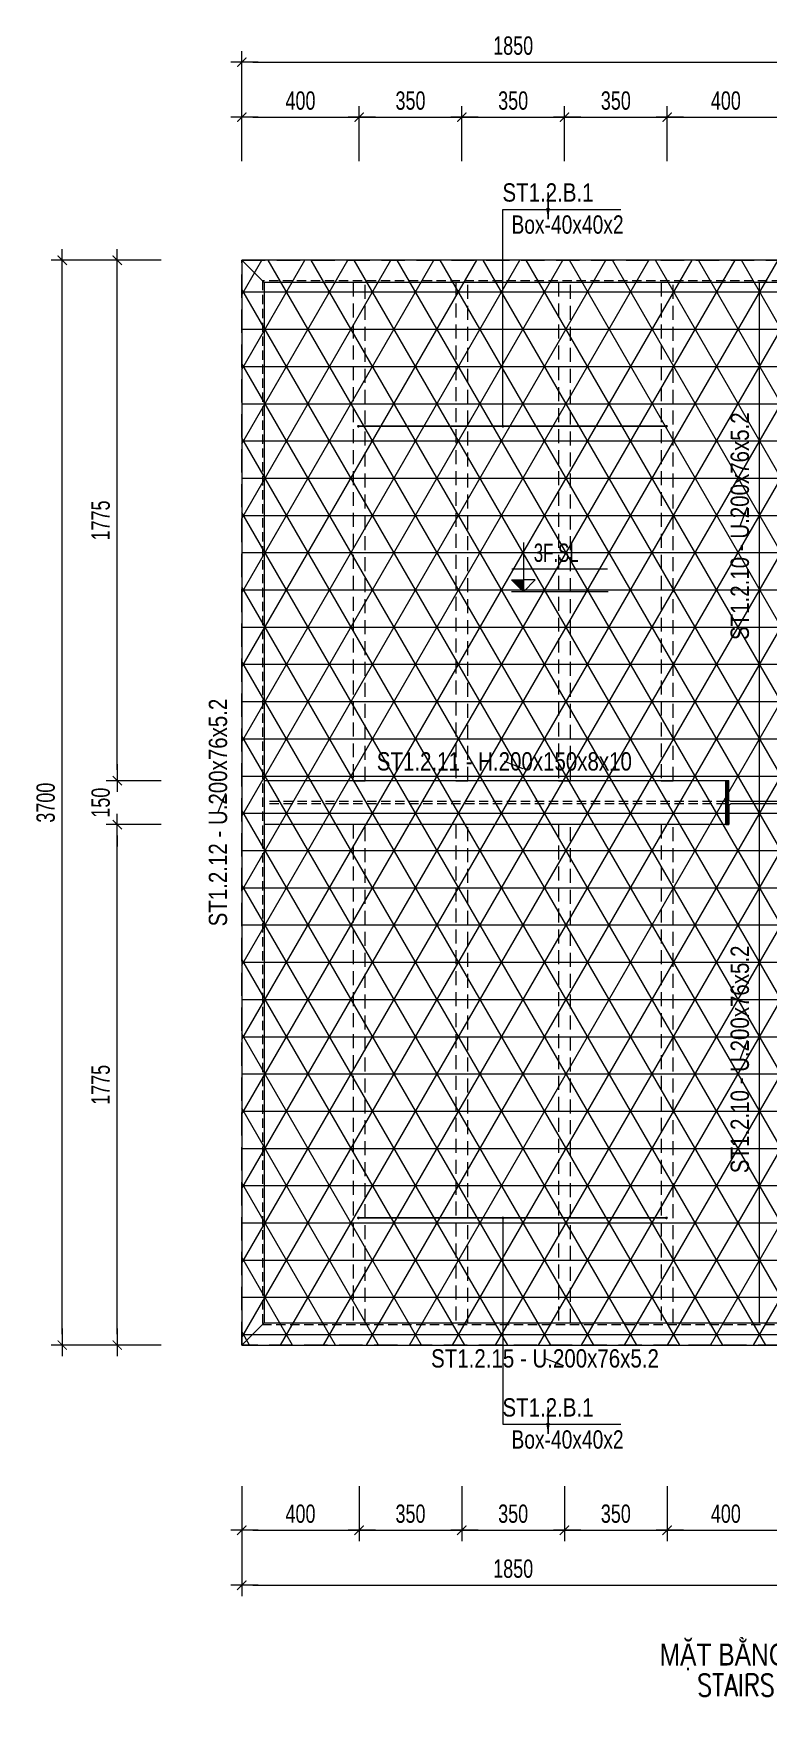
# Model space of a CAD drawing. Header units: millimetres. Extents: x 80771 to 163038, y -101774 to -59328.
# Drawn here: x 81699 to 84203, y -101774 to -96028 of the extents above; entities that cross this region are included whole.
import ezdxf
from ezdxf.enums import TextEntityAlignment as Align

# ---------------------------------------------------------------- set-up
doc = ezdxf.new("R2010")
doc.units = ezdxf.units.MM
doc.linetypes.add('HIDDEN2', pattern=[4.7625, 3.175, -1.5875])
for name, color, linetype, lineweight in [('$0$NDC_S_ANNO', 7, 'Continuous', 20), ('$0$NDC_S_DIM', 1, 'Continuous', 15), ('NDC_S-ANNO', 7, 'Continuous', 20), ('NDC_S-BEAM-NAME-VERT', 7, 'Continuous', 20), ('NDC_S-BEAM-STEL', 30, 'HIDDEN2', 18), ('NDC_S-COLS-STEL', 2, 'Continuous', 20), ('NDC_S-DIMS', 1, 'Continuous', 15), ('NDC_S-HIDN', 8, 'HIDDEN2', 13), ('NDC_S-TEXT-SYMB', 7, 'Continuous', 20), ('NDC_S-TEXT-VIE', 7, 'Continuous', 20), ('NDC_S_ANNO', 7, 'Continuous', 20), ('NDC_S_BEAM NAME', 7, 'Continuous', 9), ('NDC_S_CONTINUOUS', 3, 'Continuous', 20), ('NDC_S_DIM', 1, 'Continuous', 15), ('NDC_S_ENG TITLE', 3, 'Continuous', 20), ('NDC_S_HATCH MATERIAL', 8, 'Continuous', 13), ('NDC_S_TEXT SYMBOL', 7, 'Continuous', 20), ('NDC_S_VN TITLE', 6, 'Continuous', 35)]:
    doc.layers.add(name, color=color, linetype=linetype, lineweight=lineweight)
doc.styles.add('$0$ARIAL', font='arial.ttf', dxfattribs={"width": 0.8})
doc.styles.add('$0$NDC_DIM', font='', dxfattribs={"width": 0.75})
doc.styles.add('ARIAL', font='arial.ttf', dxfattribs={"width": 0.8})
doc.styles.add('NDC_ANNO', font='', dxfattribs={"width": 0.8})
doc.styles.add('NDC_ARIAL', font='arial.ttf', dxfattribs={"width": 0.85})
doc.styles.add('NDC_DIM', font='', dxfattribs={"width": 0.75})
doc.styles.add('NDC_EN TXT', font='romans.shx', dxfattribs={"width": 0.8})
doc.styles.add('NDC_VIE TXT', font='arial.ttf', dxfattribs={"width": 0.8})
doc.styles.get('$0$NDC_DIM').set_extended_font_data('Dotum')
doc.styles.get('NDC_ANNO').set_extended_font_data('Dotum')
doc.styles.get('NDC_DIM').set_extended_font_data('Dotum')
doc.dimstyles.new('$0$NDC_dim_iso', dxfattribs={"dimtxt": 2.5, "dimasz": 1, "dimexe": 1.5, "dimexo": 2.5, "dimgap": 1, "dimtad": 1, "dimdec": 0, "dimzin": 0, "dimdsep": 46, "dimtxsty": '$0$NDC_DIM', "dimblk": '$0$DIMMARK', "dimcen": 0.09, "dimdle": 1.2, "dimclrd": 1, "dimclre": 1, "dimclrt": 3, "dimadec": 0, "dimazin": 0, "dimtfac": 1, "dimtdec": 0, "dimtix": 1, "dimtofl": 0, "dimtmove": 0, "dimatfit": 3, "dimfxl": 8, "dimfxlon": 1, "dimtolj": 1, "dimtzin": 0, "dimarcsym": 0})
doc.dimstyles.new('NDC_dim_25', dxfattribs={"dimscale": 25, "dimtxt": 2.5, "dimasz": 1.5, "dimexe": 1.5, "dimexo": 2.5, "dimgap": 1, "dimtad": 1, "dimdec": 0, "dimrnd": 0.001, "dimzin": 0, "dimdsep": 46, "dimtxsty": 'NDC_DIM', "dimblk": 'DIMMARK', "dimcen": 0, "dimdle": 1.2, "dimclrd": 256, "dimclre": 256, "dimclrt": 3, "dimadec": 0, "dimazin": 0, "dimtfac": 1, "dimtdec": 0, "dimtix": 1, "dimtofl": 0, "dimtmove": 2, "dimatfit": 3, "dimfxl": 6, "dimfxlon": 1, "dimtolj": 1, "dimtzin": 0, "dimlwd": -1, "dimlwe": -1, "dimarcsym": 0})
doc.dimstyles.new('NDC_dim_iso', dxfattribs={"dimtxt": 2.5, "dimasz": 1.5, "dimexe": 1.5, "dimexo": 1.5, "dimgap": 1, "dimtad": 1, "dimdec": 0, "dimrnd": 0.001, "dimzin": 0, "dimdsep": 46, "dimtxsty": 'NDC_DIM', "dimblk": 'DIMMARK', "dimcen": 0, "dimdle": 1.2, "dimclrd": 256, "dimclre": 256, "dimclrt": 3, "dimadec": 0, "dimazin": 0, "dimtfac": 1, "dimtdec": 0, "dimtix": 1, "dimtofl": 0, "dimtmove": 2, "dimatfit": 3, "dimfxl": 6, "dimfxlon": 1, "dimtolj": 1, "dimtzin": 0, "dimlwd": -1, "dimlwe": -1, "dimarcsym": 0})

# ---------------------------------------------------------------- blocks, each defined once
blk = doc.blocks.new('*U99')
for p, q in [((0.65, 7.48), (-1.87, 7.48)), ((0.93, 7.2), (0.93, 0.67)), ((1.24, 7.2), (1.24, 0.67)), ((1.52, 7.48), (4.04, 7.48)), ((0.65, 0.39), (-1.87, 0.39)), ((1.52, 0.39), (4.04, 0.39))]:
    blk.add_line(p, q)
for points in [[(4.04, 7.48), (4.04, 7.87), (-1.87, 7.87), (-1.87, 7.48)], [(-1.87, 0.39), (-1.87, 0), (4.04, 0), (4.04, 0.39)]]:
    blk.add_lwpolyline(points)
for centre, start, end in [((0.65, 7.2), 360, 450), ((1.52, 7.2), 90, 180), ((0.65, 0.67), 270, 360), ((1.52, 0.67), 180, 270)]:
    blk.add_arc(centre, 0.276, start, end)
blk = doc.blocks.new('DIMMARK')
at = {"layer": 'NDC_S_DIM', "color": 1}
blk.add_line((-1.5, 0), (1, 0), dxfattribs=at)
at = {"layer": 'NDC_S_DIM', "color": 2, "const_width": 0.1}
blk.add_lwpolyline([(-0.42, -0.42), (0.42, 0.42)], dxfattribs=at)
blk = doc.blocks.new('*D266')
at = {"layer": 'Defpoints', "color": 0, "transparency": 16777216}
for p in [(82408.6, -100500.6), (84258.6, -100500.6), (84258.6, -101319.8)]:
    blk.add_point(p, dxfattribs=at)
at = {"layer": 'NDC_S_DIM', "transparency": 16777216}
for p, q in [((82408.6, -101169.8), (82408.6, -101357.3)), ((84258.6, -101169.8), (84258.6, -101357.3)), ((82446.1, -101319.8), (84221.1, -101319.8))]:
    blk.add_line(p, q, dxfattribs=at)
at = {"layer": 'NDC_S_DIM', "transparency": 16777216, "xscale": 37.5, "yscale": 37.5, "zscale": 37.5, "rotation": 180}
blk.add_blockref('DIMMARK', (82408.6, -101319.8), dxfattribs=at)
at = {"layer": 'NDC_S_DIM', "transparency": 16777216, "xscale": 37.5, "yscale": 37.5, "zscale": 37.5}
blk.add_blockref('DIMMARK', (84258.6, -101319.8), dxfattribs=at)
at = {"layer": 'NDC_S_DIM', "color": 3, "transparency": 16777216, "insert": (83333.6, -101263.6), "char_height": 62.5, "attachment_point": 5, "style": 'NDC_DIM'}
blk.add_mtext('\\A1;1850', dxfattribs=at)
blk = doc.blocks.new('*D269')
at = {"layer": 'Defpoints', "color": 0, "transparency": 16777216}
for p in [(82408.6, -100500.6), (82808.6, -100500.6), (82808.6, -101132.3)]:
    blk.add_point(p, dxfattribs=at)
at = {"layer": 'NDC_S_DIM', "transparency": 16777216}
for p, q in [((82408.6, -100982.3), (82408.6, -101169.8)), ((82808.6, -100982.3), (82808.6, -101169.8)), ((82446.1, -101132.3), (82771.1, -101132.3))]:
    blk.add_line(p, q, dxfattribs=at)
at = {"layer": 'NDC_S_DIM', "transparency": 16777216, "xscale": 37.5, "yscale": 37.5, "zscale": 37.5, "rotation": 180}
blk.add_blockref('DIMMARK', (82408.6, -101132.3), dxfattribs=at)
at = {"layer": 'NDC_S_DIM', "transparency": 16777216, "xscale": 37.5, "yscale": 37.5, "zscale": 37.5}
blk.add_blockref('DIMMARK', (82808.6, -101132.3), dxfattribs=at)
at = {"layer": 'NDC_S_DIM', "color": 3, "transparency": 16777216, "insert": (82608.6, -101076.1), "char_height": 62.5, "attachment_point": 5, "style": 'NDC_DIM'}
blk.add_mtext('\\A1;400', dxfattribs=at)
blk = doc.blocks.new('*D270')
at = {"layer": 'Defpoints', "color": 0, "transparency": 16777216}
for p in [(82808.6, -100500.6), (83158.6, -100500.6), (83158.6, -101132.3)]:
    blk.add_point(p, dxfattribs=at)
at = {"layer": 'NDC_S_DIM', "transparency": 16777216}
for p, q in [((82808.6, -100982.3), (82808.6, -101169.8)), ((83158.6, -100982.3), (83158.6, -101169.8)), ((82846.1, -101132.3), (83121.1, -101132.3))]:
    blk.add_line(p, q, dxfattribs=at)
at = {"layer": 'NDC_S_DIM', "transparency": 16777216, "xscale": 37.5, "yscale": 37.5, "zscale": 37.5, "rotation": 180}
blk.add_blockref('DIMMARK', (82808.6, -101132.3), dxfattribs=at)
at = {"layer": 'NDC_S_DIM', "transparency": 16777216, "xscale": 37.5, "yscale": 37.5, "zscale": 37.5}
blk.add_blockref('DIMMARK', (83158.6, -101132.3), dxfattribs=at)
at = {"layer": 'NDC_S_DIM', "color": 3, "transparency": 16777216, "insert": (82983.6, -101076.1), "char_height": 62.5, "attachment_point": 5, "style": 'NDC_DIM'}
blk.add_mtext('\\A1;350', dxfattribs=at)
blk = doc.blocks.new('*D271')
at = {"layer": 'Defpoints', "color": 0, "transparency": 16777216}
for p in [(83158.6, -100500.6), (83508.6, -100500.6), (83508.6, -101132.3)]:
    blk.add_point(p, dxfattribs=at)
at = {"layer": 'NDC_S_DIM', "transparency": 16777216}
for p, q in [((83158.6, -100982.3), (83158.6, -101169.8)), ((83508.6, -100982.3), (83508.6, -101169.8)), ((83196.1, -101132.3), (83471.1, -101132.3))]:
    blk.add_line(p, q, dxfattribs=at)
at = {"layer": 'NDC_S_DIM', "transparency": 16777216, "xscale": 37.5, "yscale": 37.5, "zscale": 37.5, "rotation": 180}
blk.add_blockref('DIMMARK', (83158.6, -101132.3), dxfattribs=at)
at = {"layer": 'NDC_S_DIM', "transparency": 16777216, "xscale": 37.5, "yscale": 37.5, "zscale": 37.5}
blk.add_blockref('DIMMARK', (83508.6, -101132.3), dxfattribs=at)
at = {"layer": 'NDC_S_DIM', "color": 3, "transparency": 16777216, "insert": (83333.6, -101076.1), "char_height": 62.5, "attachment_point": 5, "style": 'NDC_DIM'}
blk.add_mtext('\\A1;350', dxfattribs=at)
blk = doc.blocks.new('*D272')
at = {"layer": 'Defpoints', "color": 0, "transparency": 16777216}
for p in [(83508.6, -100500.6), (83858.6, -100500.6), (83858.6, -101132.3)]:
    blk.add_point(p, dxfattribs=at)
at = {"layer": 'NDC_S_DIM', "transparency": 16777216}
for p, q in [((83508.6, -100982.3), (83508.6, -101169.8)), ((83858.6, -100982.3), (83858.6, -101169.8)), ((83546.1, -101132.3), (83821.1, -101132.3))]:
    blk.add_line(p, q, dxfattribs=at)
at = {"layer": 'NDC_S_DIM', "transparency": 16777216, "xscale": 37.5, "yscale": 37.5, "zscale": 37.5, "rotation": 180}
blk.add_blockref('DIMMARK', (83508.6, -101132.3), dxfattribs=at)
at = {"layer": 'NDC_S_DIM', "transparency": 16777216, "xscale": 37.5, "yscale": 37.5, "zscale": 37.5}
blk.add_blockref('DIMMARK', (83858.6, -101132.3), dxfattribs=at)
at = {"layer": 'NDC_S_DIM', "color": 3, "transparency": 16777216, "insert": (83683.6, -101076.1), "char_height": 62.5, "attachment_point": 5, "style": 'NDC_DIM'}
blk.add_mtext('\\A1;350', dxfattribs=at)
blk = doc.blocks.new('*D273')
at = {"layer": 'Defpoints', "color": 0, "transparency": 16777216}
for p in [(83858.6, -100500.6), (84258.6, -100500.6), (84258.6, -101132.3)]:
    blk.add_point(p, dxfattribs=at)
at = {"layer": 'NDC_S_DIM', "transparency": 16777216}
for p, q in [((83858.6, -100982.3), (83858.6, -101169.8)), ((84258.6, -100982.3), (84258.6, -101169.8)), ((83896.1, -101132.3), (84221.1, -101132.3))]:
    blk.add_line(p, q, dxfattribs=at)
at = {"layer": 'NDC_S_DIM', "transparency": 16777216, "xscale": 37.5, "yscale": 37.5, "zscale": 37.5, "rotation": 180}
blk.add_blockref('DIMMARK', (83858.6, -101132.3), dxfattribs=at)
at = {"layer": 'NDC_S_DIM', "transparency": 16777216, "xscale": 37.5, "yscale": 37.5, "zscale": 37.5}
blk.add_blockref('DIMMARK', (84258.6, -101132.3), dxfattribs=at)
at = {"layer": 'NDC_S_DIM', "color": 3, "transparency": 16777216, "insert": (84058.6, -101076.1), "char_height": 62.5, "attachment_point": 5, "style": 'NDC_DIM'}
blk.add_mtext('\\A1;400', dxfattribs=at)
blk = doc.blocks.new('*D291')
at = {"layer": 'Defpoints', "color": 0, "transparency": 16777216}
for p in [(81984, -98725.6), (82408.6, -98725.6), (82408.6, -100500.6)]:
    blk.add_point(p, dxfattribs=at)
at = {"layer": 'NDC_S_DIM', "transparency": 16777216}
for p, q in [((82134, -98725.6), (81946.5, -98725.6)), ((81984, -100463.1), (81984, -98763.1)), ((82134, -100500.6), (81946.5, -100500.6))]:
    blk.add_line(p, q, dxfattribs=at)
at = {"layer": 'NDC_S_DIM', "transparency": 16777216, "xscale": 37.5, "yscale": 37.5, "zscale": 37.5}
for p, rotation in [((81984, -98725.6), 90), ((81984, -100500.6), 270)]:
    blk.add_blockref('DIMMARK', p, dxfattribs=dict(at, rotation=rotation))
at = {"layer": 'NDC_S_DIM', "color": 3, "transparency": 16777216, "insert": (81927.7, -99613.1), "char_height": 62.5, "attachment_point": 5, "rotation": 90, "style": 'NDC_DIM'}
blk.add_mtext('\\A1;1775', dxfattribs=at)
blk = doc.blocks.new('*D292')
at = {"layer": 'Defpoints', "color": 0, "transparency": 16777216}
for p in [(81984, -98575.6), (82408.6, -98575.6), (82408.6, -98725.6)]:
    blk.add_point(p, dxfattribs=at)
at = {"layer": 'NDC_S_DIM', "transparency": 16777216}
for p, q in [((81984, -98538.1), (81984, -98500.6)), ((82134, -98575.6), (81946.5, -98575.6)), ((82134, -98725.6), (81946.5, -98725.6)), ((81984, -98763.1), (81984, -98800.6))]:
    blk.add_line(p, q, dxfattribs=at)
at = {"layer": 'NDC_S_DIM', "transparency": 16777216, "xscale": 37.5, "yscale": 37.5, "zscale": 37.5}
for p, rotation in [((81984, -98575.6), 270), ((81984, -98725.6), 90)]:
    blk.add_blockref('DIMMARK', p, dxfattribs=dict(at, rotation=rotation))
at = {"layer": 'NDC_S_DIM', "color": 3, "transparency": 16777216, "insert": (81927.7, -98650.6), "char_height": 62.5, "attachment_point": 5, "rotation": 90, "style": 'NDC_DIM'}
blk.add_mtext('\\A1;150', dxfattribs=at)
blk = doc.blocks.new('*D293')
at = {"layer": 'Defpoints', "color": 0, "transparency": 16777216}
for p in [(81984, -96800.6), (82408.6, -96800.6), (82408.6, -98575.6)]:
    blk.add_point(p, dxfattribs=at)
at = {"layer": 'NDC_S_DIM', "transparency": 16777216}
for p, q in [((82134, -96800.6), (81946.5, -96800.6)), ((81984, -98538.1), (81984, -96838.1)), ((82134, -98575.6), (81946.5, -98575.6))]:
    blk.add_line(p, q, dxfattribs=at)
at = {"layer": 'NDC_S_DIM', "transparency": 16777216, "xscale": 37.5, "yscale": 37.5, "zscale": 37.5}
for p, rotation in [((81984, -96800.6), 90), ((81984, -98575.6), 270)]:
    blk.add_blockref('DIMMARK', p, dxfattribs=dict(at, rotation=rotation))
at = {"layer": 'NDC_S_DIM', "color": 3, "transparency": 16777216, "insert": (81927.7, -97688.1), "char_height": 62.5, "attachment_point": 5, "rotation": 90, "style": 'NDC_DIM'}
blk.add_mtext('\\A1;1775', dxfattribs=at)
blk = doc.blocks.new('*D294')
at = {"layer": 'Defpoints', "color": 0, "transparency": 16777216}
for p in [(81796.5, -96800.6), (82408.6, -96800.6), (82408.6, -100500.6)]:
    blk.add_point(p, dxfattribs=at)
at = {"layer": 'NDC_S_DIM', "transparency": 16777216}
for p, q in [((81946.5, -96800.6), (81759, -96800.6)), ((81796.5, -100463.1), (81796.5, -96838.1)), ((81946.5, -100500.6), (81759, -100500.6))]:
    blk.add_line(p, q, dxfattribs=at)
at = {"layer": 'NDC_S_DIM', "transparency": 16777216, "xscale": 37.5, "yscale": 37.5, "zscale": 37.5}
for p, rotation in [((81796.5, -96800.6), 90), ((81796.5, -100500.6), 270)]:
    blk.add_blockref('DIMMARK', p, dxfattribs=dict(at, rotation=rotation))
at = {"layer": 'NDC_S_DIM', "color": 3, "transparency": 16777216, "insert": (81740.2, -98650.6), "char_height": 62.5, "attachment_point": 5, "rotation": 90, "style": 'NDC_DIM'}
blk.add_mtext('\\A1;3700', dxfattribs=at)
blk = doc.blocks.new('*D295')
at = {"layer": 'Defpoints', "color": 0, "transparency": 16777216}
for p in [(84258.6, -96125.1), (82408.6, -96800.6), (84258.6, -96800.6)]:
    blk.add_point(p, dxfattribs=at)
at = {"layer": 'NDC_S_DIM', "transparency": 16777216}
for p, q in [((82408.6, -96275.1), (82408.6, -96087.6)), ((82446.1, -96125.1), (84221.1, -96125.1)), ((84258.6, -96275.1), (84258.6, -96087.6))]:
    blk.add_line(p, q, dxfattribs=at)
at = {"layer": 'NDC_S_DIM', "transparency": 16777216, "xscale": 37.5, "yscale": 37.5, "zscale": 37.5, "rotation": 180}
blk.add_blockref('DIMMARK', (82408.6, -96125.1), dxfattribs=at)
at = {"layer": 'NDC_S_DIM', "transparency": 16777216, "xscale": 37.5, "yscale": 37.5, "zscale": 37.5}
blk.add_blockref('DIMMARK', (84258.6, -96125.1), dxfattribs=at)
at = {"layer": 'NDC_S_DIM', "color": 3, "transparency": 16777216, "insert": (83333.6, -96068.8), "char_height": 62.5, "attachment_point": 5, "style": 'NDC_DIM'}
blk.add_mtext('\\A1;1850', dxfattribs=at)
blk = doc.blocks.new('*D298')
at = {"layer": 'Defpoints', "color": 0, "transparency": 16777216}
for p in [(82808.6, -96312.6), (82408.6, -96800.6), (82808.6, -96800.6)]:
    blk.add_point(p, dxfattribs=at)
at = {"layer": 'NDC_S_DIM', "transparency": 16777216}
for p, q in [((82408.6, -96462.6), (82408.6, -96275.1)), ((82808.6, -96462.6), (82808.6, -96275.1)), ((82446.1, -96312.6), (82771.1, -96312.6))]:
    blk.add_line(p, q, dxfattribs=at)
at = {"layer": 'NDC_S_DIM', "transparency": 16777216, "xscale": 37.5, "yscale": 37.5, "zscale": 37.5, "rotation": 180}
blk.add_blockref('DIMMARK', (82408.6, -96312.6), dxfattribs=at)
at = {"layer": 'NDC_S_DIM', "transparency": 16777216, "xscale": 37.5, "yscale": 37.5, "zscale": 37.5}
blk.add_blockref('DIMMARK', (82808.6, -96312.6), dxfattribs=at)
at = {"layer": 'NDC_S_DIM', "color": 3, "transparency": 16777216, "insert": (82608.6, -96256.3), "char_height": 62.5, "attachment_point": 5, "style": 'NDC_DIM'}
blk.add_mtext('\\A1;400', dxfattribs=at)
blk = doc.blocks.new('*D299')
at = {"layer": 'Defpoints', "color": 0, "transparency": 16777216}
for p in [(83158.6, -96312.6), (82808.6, -96800.6), (83158.6, -96800.6)]:
    blk.add_point(p, dxfattribs=at)
at = {"layer": 'NDC_S_DIM', "transparency": 16777216}
for p, q in [((82808.6, -96462.6), (82808.6, -96275.1)), ((83158.6, -96462.6), (83158.6, -96275.1)), ((82846.1, -96312.6), (83121.1, -96312.6))]:
    blk.add_line(p, q, dxfattribs=at)
at = {"layer": 'NDC_S_DIM', "transparency": 16777216, "xscale": 37.5, "yscale": 37.5, "zscale": 37.5, "rotation": 180}
blk.add_blockref('DIMMARK', (82808.6, -96312.6), dxfattribs=at)
at = {"layer": 'NDC_S_DIM', "transparency": 16777216, "xscale": 37.5, "yscale": 37.5, "zscale": 37.5}
blk.add_blockref('DIMMARK', (83158.6, -96312.6), dxfattribs=at)
at = {"layer": 'NDC_S_DIM', "color": 3, "transparency": 16777216, "insert": (82983.6, -96256.3), "char_height": 62.5, "attachment_point": 5, "style": 'NDC_DIM'}
blk.add_mtext('\\A1;350', dxfattribs=at)
blk = doc.blocks.new('*D300')
at = {"layer": 'Defpoints', "color": 0, "transparency": 16777216}
for p in [(83508.6, -96312.6), (83158.6, -96800.6), (83508.6, -96800.6)]:
    blk.add_point(p, dxfattribs=at)
at = {"layer": 'NDC_S_DIM', "transparency": 16777216}
for p, q in [((83158.6, -96462.6), (83158.6, -96275.1)), ((83508.6, -96462.6), (83508.6, -96275.1)), ((83196.1, -96312.6), (83471.1, -96312.6))]:
    blk.add_line(p, q, dxfattribs=at)
at = {"layer": 'NDC_S_DIM', "transparency": 16777216, "xscale": 37.5, "yscale": 37.5, "zscale": 37.5, "rotation": 180}
blk.add_blockref('DIMMARK', (83158.6, -96312.6), dxfattribs=at)
at = {"layer": 'NDC_S_DIM', "transparency": 16777216, "xscale": 37.5, "yscale": 37.5, "zscale": 37.5}
blk.add_blockref('DIMMARK', (83508.6, -96312.6), dxfattribs=at)
at = {"layer": 'NDC_S_DIM', "color": 3, "transparency": 16777216, "insert": (83333.6, -96256.3), "char_height": 62.5, "attachment_point": 5, "style": 'NDC_DIM'}
blk.add_mtext('\\A1;350', dxfattribs=at)
blk = doc.blocks.new('*D301')
at = {"layer": 'Defpoints', "color": 0, "transparency": 16777216}
for p in [(83858.6, -96312.6), (83508.6, -96800.6), (83858.6, -96800.6)]:
    blk.add_point(p, dxfattribs=at)
at = {"layer": 'NDC_S_DIM', "transparency": 16777216}
for p, q in [((83508.6, -96462.6), (83508.6, -96275.1)), ((83858.6, -96462.6), (83858.6, -96275.1)), ((83546.1, -96312.6), (83821.1, -96312.6))]:
    blk.add_line(p, q, dxfattribs=at)
at = {"layer": 'NDC_S_DIM', "transparency": 16777216, "xscale": 37.5, "yscale": 37.5, "zscale": 37.5, "rotation": 180}
blk.add_blockref('DIMMARK', (83508.6, -96312.6), dxfattribs=at)
at = {"layer": 'NDC_S_DIM', "transparency": 16777216, "xscale": 37.5, "yscale": 37.5, "zscale": 37.5}
blk.add_blockref('DIMMARK', (83858.6, -96312.6), dxfattribs=at)
at = {"layer": 'NDC_S_DIM', "color": 3, "transparency": 16777216, "insert": (83683.6, -96256.3), "char_height": 62.5, "attachment_point": 5, "style": 'NDC_DIM'}
blk.add_mtext('\\A1;350', dxfattribs=at)
blk = doc.blocks.new('*D302')
at = {"layer": 'Defpoints', "color": 0, "transparency": 16777216}
for p in [(84258.6, -96312.6), (83858.6, -96800.6), (84258.6, -96800.6)]:
    blk.add_point(p, dxfattribs=at)
at = {"layer": 'NDC_S_DIM', "transparency": 16777216}
for p, q in [((83858.6, -96462.6), (83858.6, -96275.1)), ((84258.6, -96462.6), (84258.6, -96275.1)), ((83896.1, -96312.6), (84221.1, -96312.6))]:
    blk.add_line(p, q, dxfattribs=at)
at = {"layer": 'NDC_S_DIM', "transparency": 16777216, "xscale": 37.5, "yscale": 37.5, "zscale": 37.5, "rotation": 180}
blk.add_blockref('DIMMARK', (83858.6, -96312.6), dxfattribs=at)
at = {"layer": 'NDC_S_DIM', "transparency": 16777216, "xscale": 37.5, "yscale": 37.5, "zscale": 37.5}
blk.add_blockref('DIMMARK', (84258.6, -96312.6), dxfattribs=at)
at = {"layer": 'NDC_S_DIM', "color": 3, "transparency": 16777216, "insert": (84058.6, -96256.3), "char_height": 62.5, "attachment_point": 5, "style": 'NDC_DIM'}
blk.add_mtext('\\A1;400', dxfattribs=at)
blk = doc.blocks.new('kata_block_CT')
at = {"layer": 'NDC_S_ANNO'}
blk.add_hatch(color=3, dxfattribs=at).paths.add_polyline_path([(0, 1.6), (-1.61, 1.6), (0, 0)])
at = {"layer": 'NDC_S_ANNO', "ltscale": 50}
h = blk.add_hatch(dxfattribs=at)
h.set_pattern_fill('ANSI31', color=256, scale=1.406, style=0)
h.paths.add_polyline_path([(0, 1.6), (0, 0), (1.61, 1.6)])
for p, q in [((-1.59, 3.14), (11.47, 3.14)), ((11.56, 0), (-1.64, 0))]:
    blk.add_line(p, q, dxfattribs=at)
for points in [[(0, 6.69), (0, 0)], [(0, 0), (-1.61, 1.6), (0, 1.6)], [(0, 0), (1.61, 1.6), (0, 1.6)]]:
    blk.add_lwpolyline(points, dxfattribs=at)
at = {"layer": 'NDC_S_ANNO', "color": 8, "ltscale": 50}
blk.add_lwpolyline([(0, 0), (-1.61, 1.6), (0, 1.6)], dxfattribs=at)
at = {"layer": 'NDC_S_TEXT SYMBOL', "color": 3, "style": 'NDC_ANNO', "width": 0.8}
blk.add_attdef('CT', (1.41, 4.07), '', height=2.5, dxfattribs=at)
blk = doc.blocks.new('$0$DIMMARK')
at = {"layer": '$0$NDC_S_DIM', "color": 1}
blk.add_line((-1.5, 0), (1, 0), dxfattribs=at)
at = {"layer": '$0$NDC_S_DIM', "color": 2, "const_width": 0.1}
blk.add_lwpolyline([(-0.42, -0.42), (0.42, 0.42)], dxfattribs=at)
blk = doc.blocks.new('Drawing name_symbol')
at = {"layer": 'NDC_S_ENG TITLE', "style": 'NDC_EN TXT', "width": 0.8}
blk.add_attdef('SECTDET1', text='', height=5, dxfattribs=at).set_placement((0, 1.01), align=Align.CENTER)
at = {"layer": 'NDC_S_TEXT SYMBOL', "lineweight": 25, "style": 'NDC_ANNO', "width": 0.8}
blk.add_attdef('SSCALE', text='', height=2.5, dxfattribs=at).set_placement((0, -4), align=Align.CENTER)
at = {"layer": 'NDC_S_VN TITLE', "style": 'NDC_VIE TXT', "width": 0.8}
blk.add_attdef('SECTDET2', text='', height=5, dxfattribs=at).set_placement((0, 7.97), align=Align.CENTER)
blk = doc.blocks.new('*U6')
at = {"layer": '$0$NDC_S_ANNO', "ltscale": 0.8, "style": '$0$ARIAL', "width": 0.8, "flags": 1}
blk.add_attdef('CHU_THICH', text='', height=2.5, dxfattribs=at).set_placement((0, 0), align=Align.MIDDLE_CENTER)
at = {"layer": '$0$NDC_S_ANNO', "ltscale": 0.8, "style": '$0$ARIAL', "width": 0.8}
blk.add_attdef('TEN', text='', height=2.5, dxfattribs=at).set_placement((-2.58, 1.03), align=Align.MIDDLE_CENTER)
at = {"layer": 'Defpoints'}
blk.add_leader([(0, 0), (-2.58, 1.03)], dimstyle='$0$NDC_dim_iso', override={"dimgap": 0.625, "dimtad": 0}, dxfattribs=at)
blk = doc.blocks.new('*U9')
at = {"layer": 'NDC_S-ANNO', "ltscale": 0.8, "style": 'ARIAL', "width": 0.8}
blk.add_attdef('TEN', text='', height=2.5, dxfattribs=at).set_placement((0, 3.63), align=Align.MIDDLE_CENTER)
at = {"layer": 'NDC_S-ANNO', "ltscale": 0.8, "style": 'ARIAL', "width": 0.8, "flags": 1}
blk.add_attdef('CHU_THICH', text='', height=2.5, dxfattribs=at).set_placement((0, 0), align=Align.MIDDLE_CENTER)
at = {"layer": 'Defpoints'}
blk.add_leader([(0, 0), (0, 3.63)], dimstyle='NDC_dim_iso', override={"dimgap": 0.625, "dimtad": 0}, dxfattribs=at)

msp = doc.modelspace()

# ---------------------------------------------------------------- hatches: boundary and pattern name
at = {"layer": 'NDC_S_HATCH MATERIAL'}
h = msp.add_hatch(dxfattribs=at)
h.set_pattern_fill('NET3', color=256, scale=40)
h.set_pattern_definition([(0, (144226.01, -54363.83), (0, 127), []), (60, (144226.01, -54363.83), (-109.98523, 63.5), []), (120, (144226.01, -54363.83), (-109.98523, -63.5), [])])
h.paths.add_polyline_path([(82408.6, -96800.6), (84248.6, -96800.6), (84248.6, -100500.6), (82408.6, -100500.6)])
h = msp.add_hatch(dxfattribs=at)
h.set_pattern_fill('ANSI31', color=256)
h.set_pattern_definition([(45, (143222.1275, -53808.1976), (-2.24506403, 2.24506403), [])])
edge = h.paths.add_edge_path()
edge.add_line((84068.6, -98725.6), (84058.6, -98725.6))
edge.add_line((84058.6, -98725.6), (84058.6, -98575.6))
edge.add_line((84058.6, -98575.6), (84068.6, -98575.6))
edge = h.paths.add_edge_path()
edge.add_line((84241.6, -98654.6), (84075.6, -98654.6))
edge = h.paths.add_edge_path()
edge.add_line((84241.6, -98646.6), (84075.6, -98646.6))
edge = h.paths.add_edge_path(flags=16)
edge.add_line((84068.6, -98661.6), (84068.6, -98725.6))
edge = h.paths.add_edge_path()
edge.add_line((84248.6, -98661.6), (84248.6, -98725.6))
edge = h.paths.add_edge_path(flags=16)
edge.add_line((84068.6, -98639.6), (84068.6, -98575.6))
edge = h.paths.add_edge_path()
edge.add_line((84248.6, -98639.6), (84248.6, -98575.6))
edge = h.paths.add_edge_path()
edge.add_line((84248.6, -98575.6), (84258.6, -98575.6))
edge.add_line((84258.6, -98575.6), (84258.6, -98725.6))
edge.add_line((84258.6, -98725.6), (84248.6, -98725.6))
edge = h.paths.add_edge_path()
edge.add_arc((84075.6, -98661.6), 7.01, 90, 180)
edge = h.paths.add_edge_path()
edge.add_arc((84075.6, -98639.6), 7.01, 180, 270)
edge = h.paths.add_edge_path()
edge.add_arc((84241.6, -98661.6), 7.01, 0, 90)
edge = h.paths.add_edge_path()
edge.add_arc((84241.6, -98639.6), 7.01, 270, 360)

# ---------------------------------------------------------------- linework, layer by layer
at = {"layer": 'NDC_S-BEAM-STEL', "ltscale": 15}
for points in [[(82828.6, -96876.6), (82788.6, -96876.6), (82788.6, -98575.6), (82828.6, -98575.6)], [(83178.6, -96876.6), (83138.6, -96876.6), (83138.6, -98575.6), (83178.6, -98575.6)], [(83528.6, -96876.6), (83488.6, -96876.6), (83488.6, -98575.6), (83528.6, -98575.6)], [(83878.6, -96876.6), (83838.6, -96876.6), (83838.6, -98575.6), (83878.6, -98575.6)], [(82828.6, -98725.6), (82788.6, -98725.6), (82788.6, -100424.6), (82828.6, -100424.6)], [(83178.6, -98725.6), (83138.6, -98725.6), (83138.6, -100424.6), (83178.6, -100424.6)], [(83528.6, -98725.6), (83488.6, -98725.6), (83488.6, -100424.6), (83528.6, -100424.6)], [(83878.6, -98725.6), (83838.6, -98725.6), (83838.6, -100424.6), (83878.6, -100424.6)]]:
    msp.add_lwpolyline(points, close=True, dxfattribs=at)
at = {"layer": 'NDC_S-HIDN', "ltscale": 10}
for p, q in [((84058.6, -98646.6), (82484.6, -98646.6)), ((84058.6, -98654.6), (82484.6, -98654.6))]:
    msp.add_line(p, q, dxfattribs=at)
at = {"layer": 'NDC_S-HIDN', "ltscale": 25}
msp.add_lwpolyline([(82408.6, -96800.6), (84248.6, -96800.6), (84248.6, -100500.6), (82408.6, -100500.6)], close=True, dxfattribs=at)
at = {"layer": 'NDC_S-HIDN', "ltscale": 10}
msp.add_lwpolyline([(84418.2, -100430.6), (88438.6, -100430.6), (88438.6, -96870.6), (82478.6, -96870.6), (82478.6, -100430.6), (84248.6, -100430.6)], dxfattribs=at)
at = {"layer": 'NDC_S_CONTINUOUS'}
for p, q in [((82408.6, -96800.6), (82484.6, -96876.6)), ((84172.6, -96876.6), (84172.6, -100424.6)), ((84058.6, -98575.6), (82484.6, -98575.6)), ((84058.6, -98725.6), (82484.6, -98725.6)), ((82408.6, -100500.6), (82484.6, -100424.6))]:
    msp.add_line(p, q, dxfattribs=at)
for points in [[(84418.2, -100500.6), (88508.6, -100500.6), (88508.6, -96800.6), (82408.6, -96800.6), (82408.6, -100500.6), (84248.6, -100500.6)], [(84418.2, -100424.6), (88432.6, -100424.6), (88432.6, -96876.6), (82484.6, -96876.6), (82484.6, -100424.6), (84248.6, -100424.6)], [(84068.6, -98575.6), (84058.6, -98575.6), (84058.6, -98725.6), (84068.6, -98725.6)]]:
    msp.add_lwpolyline(points, dxfattribs=at)

# ---------------------------------------------------------------- block references
at = {"layer": 'NDC_S-ANNO'}
ref = msp.add_blockref('kata_block_CT', (83368.7, -97931), dxfattribs=dict(at, xscale=25, yscale=25, zscale=25))
ref.add_attrib('CT', '3F.SL', (83403.9, -97829.3), dxfattribs={"layer": 'NDC_S-TEXT-SYMB', "color": 3, "height": 62.5, "style": 'NDC_ANNO', "width": 0.7})
at = {"layer": 'NDC_S-BEAM-NAME-VERT', "xscale": 24.99999999999998, "yscale": 24.99999999999998, "zscale": 24.99999999999998}
for p in [(83452.4, -96660.1), (83452.4, -100803.9)]:
    msp.add_blockref('*U9', p, dxfattribs=at).add_auto_attribs({'TEN': 'ST1.2.B.1'})
at = {"layer": 'NDC_S-COLS-STEL', "xscale": -25.40000000000001, "yscale": 25.40000000000001, "zscale": 25.4, "rotation": 270}
msp.add_blockref('*U99', (84058.6, -98678.1), dxfattribs=at)
at = {"layer": 'NDC_S_ANNO', "xscale": 15, "yscale": 15, "zscale": 15}
msp.add_blockref('Drawing name_symbol', (85373.8, -101713.1), dxfattribs=at).add_auto_attribs({'SECTDET1': 'STAIRS ST1 STRUCTURAL PLAN OF LEVEL 2F.SL+3.04 TO LEVEL 1F.SL', 'SECTDET2': 'MẶT BẰNG KẾT CẤU THANG THÉP ST1 TỪ CỐT 2F.SL+3.04 LÊN CỐT TẦNG 1', 'SSCALE': 'SCALE 1 : 25'})
at = {"layer": 'NDC_S_BEAM NAME', "xscale": 25, "yscale": 25, "zscale": 25, "rotation": 90}
for p, values in [((84131.9, -97643), {'TEN': 'ST1.2.10 - U.200x76x5.2'}), ((82353, -98619.7), {'TEN': 'ST1.2.12 - U.200x76x5.2'}), ((84131.9, -99461.6), {'TEN': 'ST1.2.10 - U.200x76x5.2'})]:
    msp.add_blockref('*U6', p, dxfattribs=at).add_auto_attribs(values)
at = {"layer": 'NDC_S_BEAM NAME', "xscale": 25, "yscale": 25, "zscale": 25}
for p, values in [((83368.1, -98535.4), {'TEN': 'ST1.2.11 - H.200x150x8x10'}), ((83506.6, -100571.7), {'TEN': 'ST1.2.15 - U.200x76x5.2'})]:
    msp.add_blockref('*U6', p, dxfattribs=at).add_auto_attribs(values)

# ---------------------------------------------------------------- texts
at = {"layer": 'NDC_S-TEXT-VIE', "style": 'NDC_ARIAL', "width": 0.75}
for p in [(83327.9, -96678.7), (83327.9, -100822.6)]:
    msp.add_text('Box-40x40x2', height=62.5, dxfattribs=at).set_placement(p, align=Align.MIDDLE_LEFT)

# ---------------------------------------------------------------- dimensions: what is measured, and where the dimension line sits
at = {"layer": 'NDC_S_DIM'}
for base, p1, p2, picture, middle in [((84258.6, -96125.1), (82408.6, -96800.6), (84258.6, -96800.6), '*D295', (83333.6, -96068.8)), ((82808.6, -96312.6), (82408.6, -96800.6), (82808.6, -96800.6), '*D298', (82608.6, -96256.3)), ((83158.6, -96312.6), (82808.6, -96800.6), (83158.6, -96800.6), '*D299', (82983.6, -96256.3)), ((83508.6, -96312.6), (83158.6, -96800.6), (83508.6, -96800.6), '*D300', (83333.6, -96256.3)), ((83858.6, -96312.6), (83508.6, -96800.6), (83858.6, -96800.6), '*D301', (83683.6, -96256.3)), ((84258.6, -96312.6), (83858.6, -96800.6), (84258.6, -96800.6), '*D302', (84058.6, -96256.3)), ((84258.6, -101319.8), (82408.6, -100500.6), (84258.6, -100500.6), '*D266', (83333.6, -101263.6)), ((82808.6, -101132.3), (82408.6, -100500.6), (82808.6, -100500.6), '*D269', (82608.6, -101076.1)), ((83158.6, -101132.3), (82808.6, -100500.6), (83158.6, -100500.6), '*D270', (82983.6, -101076.1)), ((83508.6, -101132.3), (83158.6, -100500.6), (83508.6, -100500.6), '*D271', (83333.6, -101076.1)), ((83858.6, -101132.3), (83508.6, -100500.6), (83858.6, -100500.6), '*D272', (83683.6, -101076.1)), ((84258.6, -101132.3), (83858.6, -100500.6), (84258.6, -100500.6), '*D273', (84058.6, -101076.1))]:
    dim = msp.add_linear_dim(base=base, p1=p1, p2=p2, dimstyle='NDC_dim_25', dxfattribs=at)
    dim.commit()
    dim.dimension.update_dxf_attribs({"geometry": picture, "text_midpoint": middle})
for base, p1, p2, picture, middle in [((81796.5, -96800.6), (82408.6, -100500.6), (82408.6, -96800.6), '*D294', (81740.2, -98650.6)), ((81984, -96800.6), (82408.6, -98575.6), (82408.6, -96800.6), '*D293', (81927.7, -97688.1)), ((81984, -98575.6), (82408.6, -98725.6), (82408.6, -98575.6), '*D292', (81927.7, -98650.6)), ((81984, -98725.6), (82408.6, -100500.6), (82408.6, -98725.6), '*D291', (81927.7, -99613.1))]:
    dim = msp.add_linear_dim(base=base, p1=p1, p2=p2, angle=90, dimstyle='NDC_dim_25', dxfattribs=at)
    dim.commit()
    dim.dimension.update_dxf_attribs({"geometry": picture, "text_midpoint": middle})

# ---------------------------------------------------------------- leaders
at = {"layer": 'NDC_S-DIMS', "linetype": 'Continuous'}
for points, override in [([(83298.6, -97366.6), (83298.6, -96627), (83700.8, -96627)], {"dimgap": 1, "dimtad": 0, "dimldrblk": 'DotSmall'}), ([(82806.3, -97366.6), (83856.3, -97366.6)], {"dimtad": 0, "dimldrblk": 'DotSmall'}), ([(83856.3, -97366.6), (82806.3, -97366.6)], {"dimtad": 0, "dimldrblk": 'DotSmall'}), ([(82806.3, -100066.8), (83856.3, -100066.8)], {"dimtad": 0, "dimldrblk": 'DotSmall'}), ([(83856.3, -100066.8), (82806.3, -100066.8)], {"dimtad": 0, "dimldrblk": 'DotSmall'}), ([(83298.6, -100066.8), (83298.6, -100770.9), (83700.8, -100770.9)], {"dimgap": 1, "dimtad": 0, "dimldrblk": 'DotSmall'})]:
    msp.add_leader(points, dimstyle='NDC_dim_25', override=override, dxfattribs=at)

doc.saveas('drawing.dxf')
